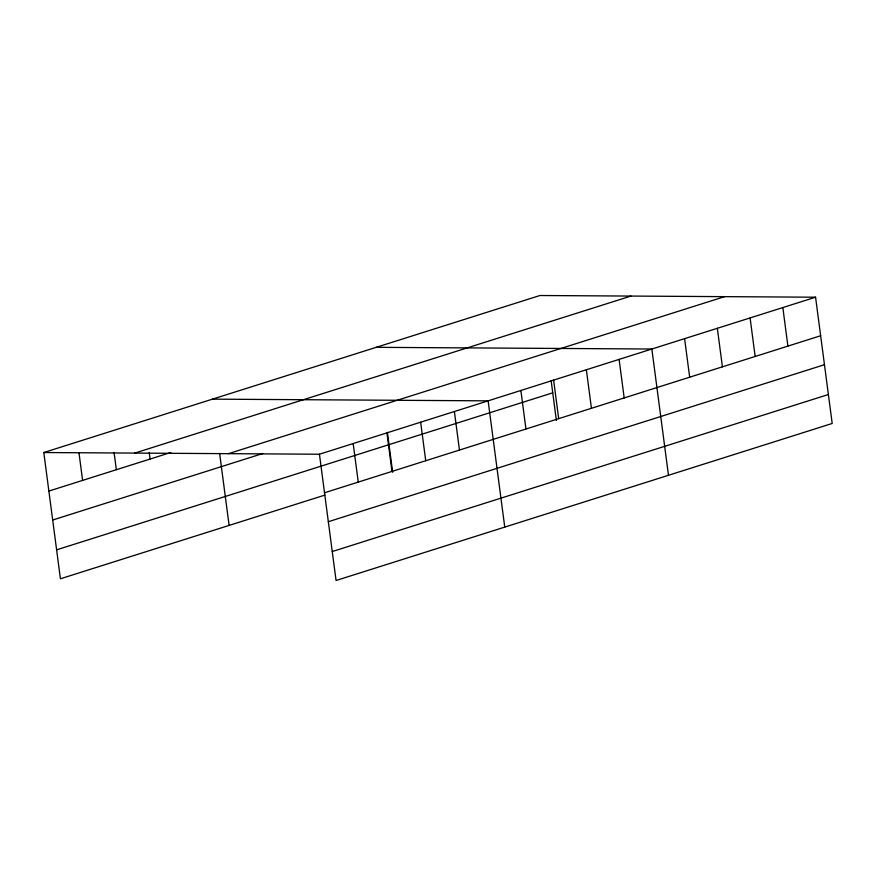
<?xml version="1.0" encoding="UTF-8"?>
<svg xmlns="http://www.w3.org/2000/svg" width="876" height="876" viewBox="0 0 876 876"><rect width="100%" height="100%" fill="white"/><g stroke="black" fill="none" stroke-linecap="round" stroke-linejoin="round"><path stroke-width="1.31" d="M324.821 495.115L60.422 578.795L43.8 452.531L539.934 295.508L815.578 297.205L832.2 423.469L336.066 580.492L319.444 454.228L815.578 297.205M134.762 453.089L630.895 296.077M48.87 491.075L170.842 452.476M228.483 453.669L724.616 296.646M52.68 520.015L262.931 453.483M56.611 549.843L552.745 392.82M324.514 492.772L820.648 335.749M328.325 521.713L824.458 364.701M332.256 551.541L828.389 394.518M376.209 347.334L651.853 349.02L668.476 475.285M212.485 399.149L488.129 400.847L504.751 527.1M43.8 452.531L319.444 454.228M782.837 307.575L787.907 346.108M750.086 317.933L755.167 356.477M717.345 328.303L722.415 366.836M684.594 338.662L689.675 377.206M619.113 359.39L624.183 397.934M586.362 369.749L591.442 408.293M553.621 380.118L558.691 418.651M551.135 380.622L556.38 420.458M520.87 390.477L525.95 429.021M454.392 411.523L459.462 450.056M420.655 422.199L425.725 460.732M387.411 432.437L392.656 472.274M386.918 432.875L391.988 471.419M353.181 443.552L358.251 482.096M219.635 453.472L229.107 525.403M149.216 452.399L150.081 459.046M114.077 452.443L116.344 469.722M78.939 452.487L82.607 480.398"/></g></svg>
